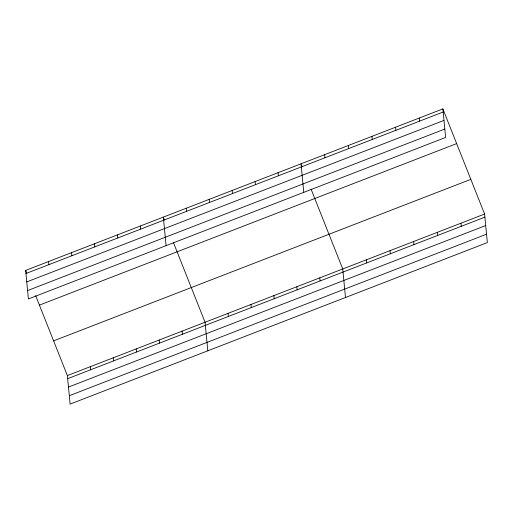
<?xml version="1.0" encoding="UTF-8"?>
<svg xmlns="http://www.w3.org/2000/svg" width="513" height="513" viewBox="0 0 513 513"><rect width="100%" height="100%" fill="white"/><g stroke="black" fill="none" stroke-linecap="round" stroke-linejoin="round"><path stroke-width="0.77" d="M442.879 108.903L445.63 137.439L28.395 298.951L25.65 270.415L442.879 108.903L484.605 214.049L487.35 242.585L70.121 404.097L67.37 375.561L35.692 295.712M25.951 273.519L443.181 112.007M26.759 281.906L443.989 120.401M27.587 290.557L444.822 129.045M39.418 305.113L456.647 143.602M53.602 340.863L470.831 179.351M67.37 375.561L484.605 214.049M67.671 378.665L484.9 217.153M68.479 387.058L485.708 225.547M69.313 395.703L486.542 234.197M302.17 166.706L301.022 163.814L303.773 192.349M311.064 189.117L342.742 268.966L345.493 297.502M164.481 220.006L163.339 217.114L166.084 245.65M173.375 242.418L205.059 322.26L207.803 350.796M25.65 270.415L26.798 273.301M460.956 223.206L461.258 226.31M437.313 232.357L437.615 235.461M419.236 118.054L419.538 121.158M413.67 241.508L413.972 244.611M395.594 127.211L395.895 130.315M390.027 250.658L390.329 253.762M371.951 136.362L372.252 139.465M366.385 259.815L366.686 262.919M348.308 145.512L348.609 148.616M324.665 154.663L324.966 157.767M319.798 277.847L320.093 280.951M296.847 286.729L297.149 289.832M278.078 172.701L278.373 175.805M273.897 295.616L274.199 298.72M255.128 181.583L255.429 184.686M250.953 304.498L251.248 307.601M232.177 190.464L232.479 193.568M228.003 313.379L228.304 316.483M209.233 199.352L209.528 202.449M186.283 208.233L186.585 211.337M182.109 331.148L182.41 334.252M159.165 340.029L159.46 343.133M140.389 225.996L140.69 229.099M136.214 348.911L136.516 352.014M117.439 234.883L117.74 237.987M113.264 357.792L113.565 360.895M94.495 243.765L94.79 246.868M90.32 366.68L90.615 369.783M71.544 252.646L71.846 255.75M48.6 261.527L48.895 264.631"/></g></svg>
